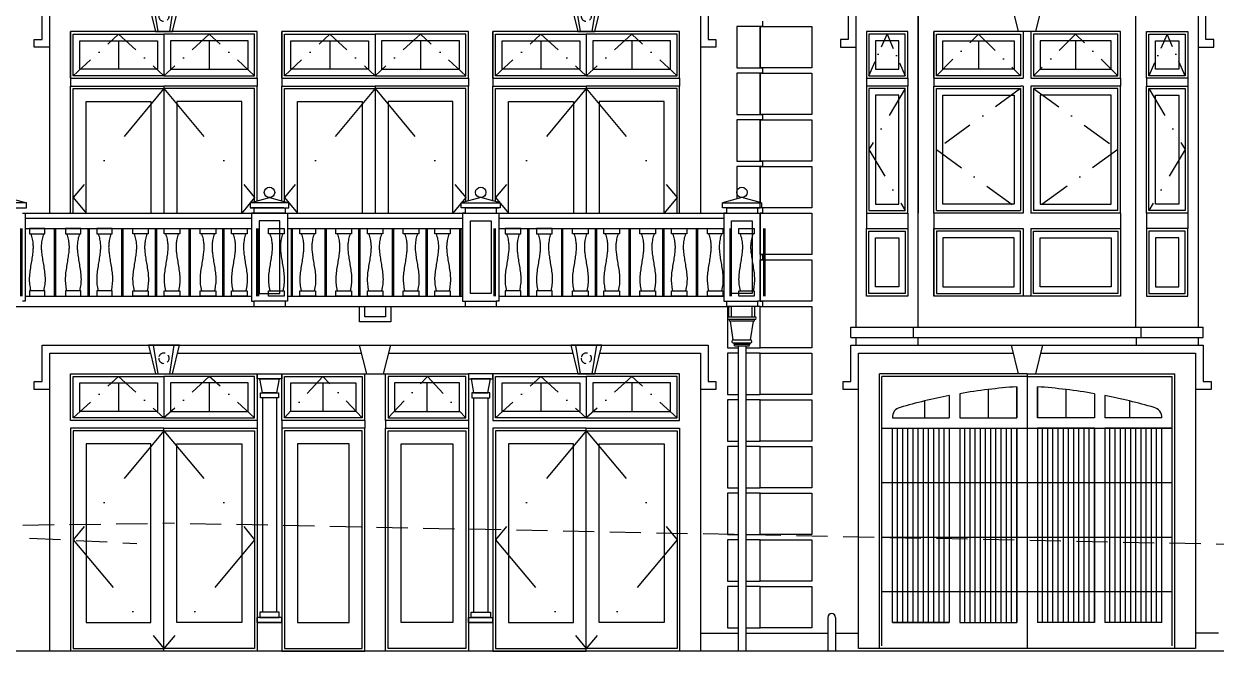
# Model space of a CAD drawing. Extents: x -1876 to 125, y 7132 to 7649.
# Drawn here: x -650.6 to -190.7, y 7131.9 to 7373.9 of the extents above; entities that cross this region are included whole.
import ezdxf

# ---------------------------------------------------------------- set-up
doc = ezdxf.new("R2010")
doc.units = 0
doc.header["$LTSCALE"] = 48
doc.header["$MEASUREMENT"] = 0
for name, pattern in [('DASHDOT', [1, 0.5, -0.25, 0, -0.25]), ('DASHDOT2', [0.5, 0.25, -0.125, 0, -0.125]), ('HIDDEN', [0.375, 0.25, -0.125]), ('HIDDEN2', [0.1875, 0.125, -0.0625])]:
    doc.linetypes.add(name, pattern=pattern)
doc.layers.get('0').update_dxf_attribs({"linetype": 'CONTINUOUS'})
for name, color, linetype in [('CO1', 1, 'CONTINUOUS'), ('CO2', 2, 'CONTINUOUS'), ('CO253', 253, 'CONTINUOUS'), ('CO3', 3, 'CONTINUOUS'), ('CO4', 4, 'CONTINUOUS')]:
    doc.layers.add(name, color=color, linetype=linetype)

# ---------------------------------------------------------------- blocks, each defined once
blk = doc.blocks.new('GRILLE')
at = {"layer": 'CO2'}
for p, q in [((-0.25, 0), (-0.25, 26)), ((0.25, 0), (0.25, 26)), ((12.75, 0), (12.75, 26)), ((13.25, 0), (13.25, 26)), ((25.75, 0), (25.75, 26)), ((26.25, 0), (26.25, 26))]:
    blk.add_line(p, q, dxfattribs=at)
for points in [[(4.4375, 24), (4.633257, 23.462583), (4.798397, 22.93654), (4.935707, 22.423042), (5.047974, 21.923258), (5.137988, 21.438358), (5.208535, 20.969512), (5.262403, 20.51789), (5.302381, 20.084661), (5.33079, 19.669676), (5.348094, 19.267505), (5.354288, 18.8714), (5.349369, 18.474612), (5.333335, 18.070391), (5.306182, 17.651989), (5.267906, 17.212657), (5.218506, 16.745646), (5.158183, 16.245995), (5.087962, 15.715892), (5.009075, 15.159316), (4.922752, 14.580244), (4.830224, 13.982651), (4.732723, 13.370516), (4.631479, 12.747816), (4.527723, 12.118527), (4.422978, 11.486058), (4.319928, 10.851538), (4.22155, 10.215527), (4.130822, 9.578587), (4.05072, 8.941277), (3.984221, 8.304159), (3.934301, 7.667792), (3.903937, 7.032737), (3.89555, 6.399425), (3.909336, 5.767763), (3.944934, 5.13753), (4.001984, 4.508502), (4.080126, 3.880457), (4.178999, 3.253173), (4.298244, 2.626428), (4.4375, 2)], [(4.4375, 24), (4.633257, 23.462583), (4.798397, 22.93654), (4.935707, 22.423042), (5.047974, 21.923258), (5.137988, 21.438358), (5.208535, 20.969512), (5.262403, 20.51789), (5.302381, 20.084661), (5.33079, 19.669676), (5.348094, 19.267505), (5.354288, 18.8714), (5.349369, 18.474612), (5.333335, 18.070391), (5.306182, 17.651989), (5.267906, 17.212657), (5.218506, 16.745646), (5.158183, 16.245995), (5.087962, 15.715892), (5.009075, 15.159316), (4.922752, 14.580244), (4.830224, 13.982651), (4.732723, 13.370516), (4.631479, 12.747816), (4.527723, 12.118527), (4.422978, 11.486058), (4.319928, 10.851538), (4.22155, 10.215527), (4.130822, 9.578587), (4.05072, 8.941277), (3.984221, 8.304159), (3.934301, 7.667792), (3.903937, 7.032737), (3.89555, 6.399425), (3.909336, 5.767763), (3.944934, 5.13753), (4.001984, 4.508502), (4.080126, 3.880457), (4.178999, 3.253173), (4.298244, 2.626428), (4.4375, 2)], [(9.4375, 24), (9.241743, 23.462583), (9.076603, 22.93654), (8.939293, 22.423042), (8.827026, 21.923258), (8.737012, 21.438358), (8.666465, 20.969512), (8.612597, 20.51789), (8.572619, 20.084661), (8.54421, 19.669676), (8.526906, 19.267505), (8.520712, 18.8714), (8.525631, 18.474612), (8.541665, 18.070391), (8.568818, 17.651989), (8.607094, 17.212657), (8.656494, 16.745646), (8.716817, 16.245995), (8.787038, 15.715892), (8.865925, 15.159316), (8.952248, 14.580244), (9.044776, 13.982651), (9.142277, 13.370516), (9.243521, 12.747816), (9.347277, 12.118527), (9.452022, 11.486058), (9.555072, 10.851538), (9.65345, 10.215527), (9.744178, 9.578587), (9.82428, 8.941277), (9.890779, 8.304159), (9.940699, 7.667792), (9.971063, 7.032737), (9.97945, 6.399425), (9.965664, 5.767763), (9.930066, 5.13753), (9.873016, 4.508502), (9.794874, 3.880457), (9.696001, 3.253173), (9.576756, 2.626428), (9.4375, 2)], [(16.5625, 24), (16.758257, 23.462583), (16.923397, 22.93654), (17.060707, 22.423042), (17.172974, 21.923258), (17.262988, 21.438358), (17.333535, 20.969512), (17.387403, 20.51789), (17.427381, 20.084661), (17.45579, 19.669676), (17.473094, 19.267505), (17.479288, 18.8714), (17.474369, 18.474612), (17.458335, 18.070391), (17.431182, 17.651989), (17.392906, 17.212657), (17.343506, 16.745646), (17.283183, 16.245995), (17.212962, 15.715892), (17.134075, 15.159316), (17.047752, 14.580244), (16.955224, 13.982651), (16.857723, 13.370516), (16.756479, 12.747816), (16.652723, 12.118527), (16.547978, 11.486058), (16.444928, 10.851538), (16.34655, 10.215527), (16.255822, 9.578587), (16.17572, 8.941277), (16.109221, 8.304159), (16.059301, 7.667792), (16.028937, 7.032737), (16.02055, 6.399425), (16.034336, 5.767763), (16.069934, 5.13753), (16.126984, 4.508502), (16.205126, 3.880457), (16.303999, 3.253173), (16.423244, 2.626428), (16.5625, 2)], [(21.5625, 24), (21.366743, 23.462583), (21.201603, 22.93654), (21.064293, 22.423042), (20.952026, 21.923258), (20.862012, 21.438358), (20.791465, 20.969512), (20.737597, 20.51789), (20.697619, 20.084661), (20.66921, 19.669676), (20.651906, 19.267505), (20.645712, 18.8714), (20.650631, 18.474612), (20.666665, 18.070391), (20.693818, 17.651989), (20.732094, 17.212657), (20.781494, 16.745646), (20.841817, 16.245995), (20.912038, 15.715892), (20.990925, 15.159316), (21.077248, 14.580244), (21.169776, 13.982651), (21.267277, 13.370516), (21.368521, 12.747816), (21.472277, 12.118527), (21.577022, 11.486058), (21.680072, 10.851538), (21.77845, 10.215527), (21.869178, 9.578587), (21.94928, 8.941277), (22.015779, 8.304159), (22.065699, 7.667792), (22.096063, 7.032737), (22.10445, 6.399425), (22.090664, 5.767763), (22.055066, 5.13753), (21.998016, 4.508502), (21.919874, 3.880457), (21.821001, 3.253173), (21.701756, 2.626428), (21.5625, 2)]]:
    blk.add_lwpolyline(points, dxfattribs=at)
for points in [[(3.9375, 26), (9.9375, 26), (9.9375, 24), (3.9375, 24)], [(16.0625, 26), (22.0625, 26), (22.0625, 24), (16.0625, 24)], [(3.9375, 2), (9.9375, 2), (9.9375, 0), (3.9375, 0)], [(16.0625, 2), (22.0625, 2), (22.0625, 0), (16.0625, 0)]]:
    blk.add_lwpolyline(points, close=True, dxfattribs=at)
blk = doc.blocks.new('SCONCE')
at = {"color": 1}
for p, q in [((-2.25, 0), (-4, 11)), ((2.25, 0), (4, 11))]:
    blk.add_line(p, q, dxfattribs=at)
blk.add_lwpolyline([(-6, 11), (6, 11), (3.25, 0), (-3.25, 0)], close=True)
at = {"color": 1, "linetype": 'HIDDEN2', "ltscale": 0.5}
blk.add_circle((0, 6), 2, dxfattribs=at)
blk = doc.blocks.new('LEADER')
at = {"color": 1}
for p, q in [((-5, -4), (-5, 0)), ((5, -4), (5, 0)), ((4.987744, -5.115332), (-4.987744, -5.115332)), ((4.430078, -5.672998), (-4.430078, -5.672998)), ((-3.314746, -12.922656), (3.314746, -12.922656)), ((-3.314746, -14.037988), (3.314746, -14.037988)), ((-3.035913, -14.595654), (3.035913, -14.595654))]:
    blk.add_line(p, q, dxfattribs=at)
for p, q in [((-4, -4), (-4, 0)), ((4, -4), (4, 0)), ((-4.987744, -4), (4.987744, -4)), ((-3.314746, -12.922656), (-4.430078, -5.672998)), ((3.314746, -12.922656), (4.430078, -5.672998)), ((-2.75708, -15.15332), (2.75708, -15.15332)), ((-1.5, -15.15332), (-1.5, -17.15332)), ((1.5, -15.15332), (1.5, -17.15332))]:
    blk.add_line(p, q)
for centre, radius, start, end in [((-4.987744, -4.557666), 0.557666, 90, 270), ((4.987744, -4.557666), 0.557666, 270, 90), ((-4.430078, -5.115332), 0.557666, 180, 270), ((4.430078, -5.115332), 0.557666, 270, 0), ((-3.314746, -13.480322), 0.557666, 90, 270), ((3.314746, -13.480322), 0.557666, 270, 90), ((-3.931071, -14.694692), 0.90062, 6.313364, 46.816739), ((-2.140755, -14.496617), 0.90062, 186.313364, 226.816739), ((2.140755, -14.496617), 0.90062, 313.183261, 353.686636), ((3.931071, -14.694692), 0.90062, 133.183261, 173.686636)]:
    blk.add_arc(centre, radius, start, end)

msp = doc.modelspace()

# ---------------------------------------------------------------- hatches: boundary and pattern name
at = {"layer": 'CO1'}
h = msp.add_hatch(dxfattribs=at)
h.set_pattern_fill('ANSI31', color=256, scale=16, angle=45, style=0)
h.set_pattern_definition([(90, (-5555.572, 6642.1876), (-2, 4e-16), [])])
h.paths.add_polyline_path([(-292.8, 7217.87), (-314.78, 7217.87), (-314.78, 7142.87), (-292.8, 7142.87)])
h = msp.add_hatch(dxfattribs=at)
h.set_pattern_fill('ANSI31', color=256, scale=16, angle=45, style=0)
h.set_pattern_definition([(90, (-5529.587, 6642.1876), (-2, 4e-16), [])])
h.paths.add_polyline_path([(-266.81, 7217.87), (-288.8, 7217.87), (-288.8, 7142.87), (-266.81, 7142.87)])
h = msp.add_hatch(dxfattribs=at)
h.set_pattern_fill('ANSI31', color=256, scale=16, angle=45, style=0)
h.set_pattern_definition([(90, (-5499.6022, 6642.1876), (-2, 4e-16), [])])
h.paths.add_polyline_path([(-236.83, 7217.87), (-258.81, 7217.87), (-258.81, 7142.87), (-236.83, 7142.87)])
h = msp.add_hatch(dxfattribs=at)
h.set_pattern_fill('ANSI31', color=256, scale=16, angle=45, style=0)
h.set_pattern_definition([(90, (-5473.6173, 6642.1876), (-2, 4e-16), [])])
h.paths.add_polyline_path([(-210.84, 7217.87), (-232.83, 7217.87), (-232.83, 7142.87), (-210.84, 7142.87)])

# ---------------------------------------------------------------- linework, layer by layer
for p, q in [((-298.6, 7301.87), (-266.1, 7301.87)), ((-228.6, 7301.87), (-261.1, 7301.87)), ((-319.57, 7133.87), (-319.57, 7237.87)), ((-319.57, 7133.87), (-319.57, 7237.87)), ((-319.57, 7237.87), (-319.57, 7237.87)), ((-263.6, 7237.87), (-319.57, 7237.87)), ((-263.6, 7237.87), (-207.63, 7237.87)), ((-207.63, 7133.87), (-207.63, 7237.87)), ((-207.63, 7133.87), (-207.63, 7237.87)), ((-207.63, 7237.87), (-207.63, 7237.87)), ((-278.63, 7232.8), (-278.59, 7221.87)), ((-248.58, 7232.8), (-248.58, 7221.87)), ((-303.15, 7228.38), (-303.15, 7221.87)), ((-224.06, 7228.38), (-224.06, 7221.87)), ((-319.57, 7217.87), (-293.59, 7217.87)), ((-293.59, 7217.87), (-207.63, 7217.87)), ((-207.63, 7217.87), (-233.62, 7217.87)), ((-319.57, 7196.87), (-207.63, 7196.87)), ((-319.57, 7175.87), (-207.63, 7175.87)), ((-319.57, 7154.87), (-207.63, 7154.87))]:
    msp.add_line(p, q, dxfattribs=at)
at = {"layer": 'CO1', "linetype": 'HIDDEN'}
for p, q in [((-776.93, 7178.87), (-596.57, 7181.23)), ((-756.3, 7180.87), (-607.02, 7173.42)), ((-160.6, 7172.51), (-596.57, 7181.23))]:
    msp.add_line(p, q, dxfattribs=at)
at = {"layer": 'CO1'}
for points in [[(-631.57, 7369.87), (-596.57, 7369.87), (-596.57, 7353.87), (-631.57, 7353.87)], [(-561.57, 7369.87), (-596.57, 7369.87), (-596.57, 7353.87), (-561.57, 7353.87)], [(-550.1, 7369.87), (-515.1, 7369.87), (-515.1, 7353.87), (-550.1, 7353.87)], [(-480.1, 7369.87), (-515.1, 7369.87), (-515.1, 7353.87), (-480.1, 7353.87)], [(-468.63, 7369.87), (-433.63, 7369.87), (-433.63, 7353.87), (-468.63, 7353.87)], [(-398.63, 7369.87), (-433.63, 7369.87), (-433.63, 7353.87), (-398.63, 7353.87)], [(-310.63, 7369.87), (-324.6, 7369.87), (-324.6, 7353.87), (-310.63, 7353.87)], [(-298.6, 7369.87), (-266.1, 7369.87), (-266.1, 7353.87), (-298.6, 7353.87)], [(-228.6, 7369.87), (-261.1, 7369.87), (-261.1, 7353.87), (-228.6, 7353.87)], [(-216.58, 7369.87), (-202.6, 7369.87), (-202.6, 7353.87), (-216.58, 7353.87)], [(-551.84, 7297.87), (-559.83, 7297.87), (-559.83, 7269.87), (-551.84, 7269.87)], [(-478.37, 7297.87), (-470.38, 7297.87), (-470.38, 7269.87), (-478.37, 7269.87)], [(-377.59, 7297.87), (-369.6, 7297.87), (-369.6, 7269.87), (-377.59, 7269.87)], [(-310.63, 7269.87), (-324.6, 7269.87), (-324.6, 7293.87), (-310.63, 7293.87)], [(-298.6, 7269.87), (-266.1, 7269.87), (-266.1, 7293.87), (-298.6, 7293.87)], [(-228.6, 7269.87), (-261.1, 7269.87), (-261.1, 7293.87), (-228.6, 7293.87)], [(-216.58, 7269.87), (-202.6, 7269.87), (-202.6, 7293.87), (-216.58, 7293.87)], [(-631.57, 7237.87), (-596.57, 7237.87), (-596.57, 7221.87), (-631.57, 7221.87)], [(-561.57, 7237.87), (-596.57, 7237.87), (-596.57, 7221.87), (-561.57, 7221.87)], [(-550.1, 7237.87), (-520.1, 7237.87), (-520.1, 7221.87), (-550.1, 7221.87)], [(-480.1, 7237.87), (-510.1, 7237.87), (-510.1, 7221.87), (-480.1, 7221.87)], [(-468.63, 7237.87), (-433.63, 7237.87), (-433.63, 7221.87), (-468.63, 7221.87)], [(-398.63, 7237.87), (-433.63, 7237.87), (-433.63, 7221.87), (-398.63, 7221.87)], [(-596.57, 7216.87), (-631.57, 7216.87), (-631.57, 7132.87), (-596.57, 7132.87)], [(-596.57, 7216.87), (-561.57, 7216.87), (-561.57, 7132.87), (-596.57, 7132.87)], [(-520.1, 7216.87), (-550.1, 7216.87), (-550.1, 7132.87), (-520.1, 7132.87)], [(-510.1, 7216.87), (-480.1, 7216.87), (-480.1, 7132.87), (-510.1, 7132.87)], [(-433.63, 7216.87), (-468.63, 7216.87), (-468.63, 7132.87), (-433.63, 7132.87)], [(-433.63, 7216.87), (-398.63, 7216.87), (-398.63, 7132.87), (-433.63, 7132.87)]]:
    msp.add_lwpolyline(points, close=True, dxfattribs=at)
for points in [[(-631.57, 7300.87), (-631.57, 7348.87), (-596.57, 7348.87), (-596.57, 7300.87)], [(-561.57, 7305.34), (-561.57, 7348.87), (-596.57, 7348.87), (-596.57, 7300.87)], [(-550.1, 7305.34), (-550.1, 7348.87), (-515.1, 7348.87), (-515.1, 7300.87)], [(-480.1, 7305.34), (-480.1, 7348.87), (-515.1, 7348.87), (-515.1, 7300.87)], [(-468.63, 7305.34), (-468.63, 7348.87), (-433.63, 7348.87), (-433.63, 7300.87)], [(-398.63, 7300.87), (-398.63, 7348.87), (-433.63, 7348.87), (-433.63, 7300.87)], [(-310.63, 7301.87), (-310.63, 7348.87), (-324.6, 7348.87), (-324.6, 7301.87)], [(-298.6, 7301.87), (-298.6, 7348.87), (-266.1, 7348.87), (-266.1, 7301.87)], [(-228.6, 7301.87), (-228.6, 7348.87), (-261.1, 7348.87), (-261.1, 7301.87)], [(-216.58, 7301.87), (-216.58, 7348.87), (-202.6, 7348.87), (-202.6, 7301.87)], [(-324.6, 7301.87), (-324.6, 7301.87), (-310.63, 7301.87)], [(-202.6, 7301.87), (-202.6, 7301.87), (-216.58, 7301.87)]]:
    msp.add_lwpolyline(points, dxfattribs=at)
at = {"layer": 'CO2'}
for p, q in [((-594.07, 7370.87), (-598.07, 7370.87)), ((-431.13, 7370.87), (-435.13, 7370.87)), ((-261.1, 7370.87), (-265.1, 7370.87)), ((-265.1, 7370.87), (-265.1, 7352.87)), ((-262.1, 7370.87), (-262.1, 7352.87)), ((-614.07, 7367.37), (-614.07, 7356.37)), ((-579.07, 7367.37), (-579.07, 7356.37)), ((-532.6, 7367.37), (-532.6, 7356.37)), ((-497.6, 7367.37), (-497.6, 7356.37)), ((-451.13, 7367.37), (-451.13, 7356.37)), ((-416.13, 7367.37), (-416.13, 7356.37)), ((-282.35, 7367.37), (-282.35, 7356.37)), ((-244.85, 7367.37), (-244.85, 7356.37)), ((-632.57, 7352.87), (-632.57, 7349.87)), ((-560.57, 7352.87), (-560.57, 7349.87)), ((-551.1, 7352.87), (-551.1, 7349.87)), ((-479.1, 7352.87), (-479.1, 7349.87)), ((-469.63, 7352.87), (-469.63, 7349.87)), ((-397.63, 7352.87), (-397.63, 7349.87)), ((-325.6, 7352.87), (-325.6, 7349.87)), ((-309.63, 7352.87), (-309.63, 7349.87)), ((-299.6, 7352.87), (-299.6, 7349.87)), ((-227.6, 7352.87), (-227.6, 7349.87)), ((-217.58, 7352.87), (-217.58, 7349.87)), ((-201.6, 7352.87), (-201.6, 7349.87)), ((-265.1, 7349.87), (-265.1, 7300.87)), ((-262.1, 7349.87), (-262.1, 7300.87)), ((-549.85, 7300.87), (-561.84, 7300.87)), ((-480.36, 7300.87), (-468.37, 7300.87)), ((-379.58, 7300.87), (-367.59, 7300.87)), ((-325.6, 7300.87), (-325.6, 7294.87)), ((-325.6, 7300.87), (-309.63, 7300.87)), ((-309.63, 7300.87), (-309.63, 7294.87)), ((-265.1, 7300.87), (-299.6, 7300.87)), ((-299.6, 7300.87), (-299.6, 7294.87)), ((-227.6, 7300.87), (-262.1, 7300.87)), ((-227.6, 7300.87), (-227.6, 7294.87)), ((-217.58, 7300.87), (-217.58, 7294.87)), ((-201.6, 7300.87), (-217.58, 7300.87)), ((-201.6, 7300.87), (-201.6, 7294.87)), ((-650.12, 7298.87), (-562.83, 7298.87)), ((-548.85, 7298.87), (-481.36, 7298.87)), ((-467.38, 7298.87), (-380.58, 7298.87)), ((-265.1, 7294.87), (-265.1, 7268.87)), ((-262.1, 7294.87), (-262.1, 7268.87)), ((-549.84, 7266.87), (-561.84, 7266.87)), ((-480.37, 7266.87), (-468.37, 7266.87)), ((-379.59, 7266.87), (-367.59, 7266.87)), ((-331.55, 7252.87), (-331.55, 7256.87)), ((-307.55, 7256.87), (-307.55, 7252.87)), ((-219.65, 7256.87), (-219.65, 7252.87)), ((-195.6, 7252.87), (-195.6, 7256.87)), ((-329.6, 7252.87), (-329.6, 7249.87)), ((-305.71, 7252.87), (-305.71, 7249.87)), ((-221.5, 7252.87), (-221.5, 7249.87)), ((-197.6, 7252.87), (-197.6, 7249.87)), ((-614.07, 7235.37), (-614.07, 7224.37)), ((-579.07, 7235.37), (-579.07, 7224.37)), ((-559.57, 7238.87), (-552.1, 7238.87)), ((-535.25, 7235.37), (-535.25, 7224.37)), ((-519.1, 7238.87), (-510.1, 7238.87)), ((-519.1, 7220.87), (-519.1, 7238.87)), ((-511.1, 7220.87), (-511.1, 7238.87)), ((-495.1, 7235.37), (-495.1, 7224.37)), ((-470.63, 7238.87), (-478.1, 7238.87)), ((-451.13, 7235.37), (-451.13, 7224.37)), ((-416.13, 7235.37), (-416.13, 7224.37)), ((-320.57, 7132.87), (-320.57, 7238.87)), ((-263.6, 7238.87), (-320.57, 7238.87)), ((-263.6, 7238.87), (-206.63, 7238.87)), ((-263.6, 7238.87), (-263.6, 7132.87)), ((-206.63, 7132.87), (-206.63, 7238.87)), ((-289.59, 7231.18), (-289.59, 7221.87)), ((-267.6, 7233.87), (-267.6, 7221.87)), ((-267.6, 7221.87), (-267.6, 7233.87)), ((-259.6, 7233.87), (-259.6, 7221.87)), ((-259.6, 7221.87), (-259.6, 7233.87)), ((-237.62, 7231.18), (-237.62, 7221.87)), ((-558.57, 7229.54), (-558.57, 7146.87)), ((-553.1, 7229.54), (-553.1, 7146.87)), ((-477.1, 7229.54), (-477.1, 7146.87)), ((-471.63, 7229.54), (-471.63, 7146.87)), ((-293.59, 7230.44), (-293.59, 7221.87)), ((-233.62, 7230.44), (-233.62, 7221.87)), ((-315.57, 7221.87), (-293.59, 7221.87)), ((-289.59, 7221.87), (-267.6, 7221.87)), ((-237.62, 7221.87), (-259.6, 7221.87)), ((-211.63, 7221.87), (-233.62, 7221.87)), ((-560.57, 7220.87), (-560.57, 7217.87)), ((-551.1, 7220.87), (-551.1, 7217.87)), ((-519.1, 7220.87), (-519.1, 7217.87)), ((-511.1, 7220.87), (-511.1, 7217.87)), ((-479.1, 7220.87), (-479.1, 7217.87)), ((-315.57, 7142.87), (-315.57, 7217.87)), ((-315.57, 7217.87), (-293.59, 7217.87)), ((-293.59, 7217.87), (-293.59, 7142.87)), ((-289.59, 7217.87), (-289.59, 7142.87)), ((-289.59, 7217.87), (-267.6, 7217.87)), ((-267.6, 7217.87), (-267.6, 7142.87)), ((-237.62, 7217.87), (-259.6, 7217.87)), ((-259.6, 7217.87), (-259.6, 7142.87)), ((-237.62, 7217.87), (-237.62, 7142.87)), ((-211.63, 7217.87), (-233.62, 7217.87)), ((-233.62, 7217.87), (-233.62, 7142.87)), ((-211.63, 7142.87), (-211.63, 7217.87)), ((-560.57, 7142.87), (-553.1, 7142.87)), ((-560.57, 7142.87), (-553.1, 7142.87)), ((-560.57, 7142.87), (-553.1, 7142.87)), ((-560.57, 7142.87), (-551.1, 7142.87)), ((-560.57, 7142.87), (-551.1, 7142.87)), ((-560.57, 7142.87), (-551.1, 7142.87)), ((-558.57, 7142.87), (-551.1, 7142.87)), ((-551.1, 7142.87), (-551.1, 7131.87)), ((-471.63, 7142.87), (-479.1, 7142.87)), ((-469.63, 7142.87), (-479.1, 7142.87)), ((-479.1, 7142.87), (-479.1, 7131.87)), ((-469.63, 7142.87), (-477.1, 7142.87)), ((-469.63, 7142.87), (-477.1, 7142.87)), ((-469.63, 7142.87), (-477.1, 7142.87)), ((-469.63, 7142.87), (-469.63, 7131.87)), ((-389.63, 7138.87), (-375.1, 7138.87)), ((-372.1, 7138.87), (-340.5, 7138.87)), ((-337.5, 7138.87), (-328.57, 7138.87)), ((-315.57, 7142.87), (-293.59, 7142.87)), ((-289.59, 7142.87), (-267.6, 7142.87)), ((-237.62, 7142.87), (-259.6, 7142.87)), ((-211.63, 7142.87), (-233.62, 7142.87)), ((-189.71, 7138.87), (-198.63, 7138.87))]:
    msp.add_line(p, q, dxfattribs=at)
at = {"layer": 'CO2', "color": 2}
for p, q in [((-518.35, 7238.87), (-521.1, 7249.87)), ((-511.85, 7238.87), (-509.1, 7249.87))]:
    msp.add_line(p, q, dxfattribs=at)
at = {"layer": 'CO2'}
for points in [[(-640.57, 7364.87), (-646.57, 7364.87), (-646.57, 7367.87), (-643.57, 7367.87), (-643.57, 7381.87), (-614.57, 7381.87)], [(-640.57, 7300.87), (-640.57, 7378.87), (-613.33, 7378.87)], [(-416.88, 7378.87), (-389.63, 7378.87), (-389.63, 7300.87)], [(-415.63, 7381.87), (-386.63, 7381.87), (-386.63, 7367.87), (-383.63, 7367.87), (-383.63, 7364.87), (-389.63, 7364.87)], [(-197.6, 7364.87), (-191.6, 7364.87), (-191.6, 7367.87), (-194.6, 7367.87), (-194.6, 7381.87), (-332.6, 7381.87), (-332.6, 7367.87), (-335.6, 7367.87), (-335.6, 7364.87), (-329.6, 7364.87)], [(-305.6, 7256.87), (-305.6, 7378.87), (-329.6, 7378.87), (-329.6, 7256.87)], [(-268.85, 7378.87), (-305.6, 7378.87), (-305.6, 7300.87)], [(-266.85, 7370.87), (-269.6, 7381.87)], [(-257.6, 7381.87), (-260.35, 7370.87)], [(-221.6, 7300.87), (-221.6, 7378.87), (-258.35, 7378.87)], [(-221.6, 7256.87), (-221.6, 7378.87), (-197.6, 7378.87), (-197.6, 7256.87)], [(-366.6, 7372.87), (-375.6, 7372.87), (-375.6, 7356.87), (-366.6, 7356.87)], [(-265.1, 7370.87), (-299.6, 7370.87), (-299.6, 7352.87), (-265.1, 7352.87)], [(-262.1, 7352.87), (-227.6, 7352.87), (-227.6, 7370.87), (-262.1, 7370.87)], [(-366.6, 7354.87), (-375.6, 7354.87), (-375.6, 7338.87), (-366.6, 7338.87)], [(-632.57, 7300.87), (-632.57, 7349.87), (-596.57, 7349.87), (-596.57, 7300.87)], [(-560.57, 7305.61), (-560.57, 7349.87), (-596.57, 7349.87), (-596.57, 7300.87)], [(-551.1, 7305.61), (-551.1, 7349.87), (-515.1, 7349.87), (-515.1, 7300.87)], [(-479.1, 7305.61), (-479.1, 7349.87), (-515.1, 7349.87), (-515.1, 7300.87)], [(-469.63, 7305.61), (-469.63, 7349.87), (-433.63, 7349.87), (-433.63, 7300.87)], [(-397.63, 7300.87), (-397.63, 7349.87), (-433.63, 7349.87), (-433.63, 7300.87)], [(-309.63, 7300.87), (-309.63, 7349.87), (-325.6, 7349.87), (-325.6, 7300.87)], [(-313.13, 7304.37), (-313.13, 7346.37), (-322.1, 7346.37), (-322.1, 7304.37)], [(-299.6, 7300.87), (-299.6, 7349.87), (-266.1, 7349.87)], [(-265.1, 7349.87), (-266.1, 7349.87)], [(-227.6, 7300.87), (-227.6, 7349.87), (-262.1, 7349.87)], [(-217.58, 7300.87), (-217.58, 7349.87), (-201.6, 7349.87), (-201.6, 7300.87)], [(-214.08, 7304.37), (-214.08, 7346.37), (-205.1, 7346.37), (-205.1, 7304.37)], [(-626.57, 7300.87), (-626.57, 7343.87), (-601.57, 7343.87), (-601.57, 7300.87)], [(-566.57, 7300.87), (-566.57, 7343.87), (-591.57, 7343.87), (-591.57, 7300.87)], [(-545.1, 7300.87), (-545.1, 7343.87), (-520.1, 7343.87), (-520.1, 7300.87)], [(-485.1, 7300.87), (-485.1, 7343.87), (-510.1, 7343.87), (-510.1, 7300.87)], [(-463.63, 7300.87), (-463.63, 7343.87), (-438.63, 7343.87), (-438.63, 7300.87)], [(-403.63, 7300.87), (-403.63, 7343.87), (-428.63, 7343.87), (-428.63, 7300.87)], [(-366.6, 7336.87), (-375.6, 7336.87), (-375.6, 7320.87), (-366.6, 7320.87)], [(-366.6, 7318.87), (-375.6, 7318.87), (-375.6, 7306.34)], [(-322.1, 7304.37), (-322.1, 7304.37), (-313.13, 7304.37)], [(-319.6, 7304.37), (-319.6, 7304.37), (-313.13, 7304.37)], [(-205.1, 7304.37), (-205.1, 7304.37), (-214.08, 7304.37)], [(-207.6, 7304.37), (-207.6, 7304.37), (-214.08, 7304.37)], [(-550.33, 7302.87), (-550.33, 7302.87), (-562.83, 7302.87)], [(-479.88, 7302.87), (-479.88, 7302.87), (-467.38, 7302.87)], [(-379.1, 7302.87), (-379.1, 7302.87), (-366.6, 7302.87)], [(-262.1, 7294.87), (-227.6, 7294.87), (-227.6, 7268.87), (-299.6, 7268.87), (-299.6, 7294.87), (-265.1, 7294.87)], [(-509.1, 7264.87), (-509.1, 7258.87), (-521.1, 7258.87), (-521.1, 7264.87)], [(-366.6, 7264.87), (-379.1, 7264.87), (-379.1, 7248.87), (-375.1, 7248.87)], [(-331.55, 7256.87), (-331.55, 7256.87), (-195.65, 7256.87), (-195.6, 7256.87)], [(-640.57, 7232.87), (-646.57, 7232.87), (-646.57, 7235.87), (-643.57, 7235.87), (-643.57, 7249.87), (-386.63, 7249.87), (-386.63, 7235.87), (-383.63, 7235.87), (-383.63, 7232.87), (-389.63, 7232.87)], [(-328.6, 7232.87), (-334.6, 7232.87), (-334.6, 7235.87), (-331.6, 7235.87), (-331.6, 7249.87), (-195.6, 7249.87), (-195.6, 7235.87), (-192.6, 7235.87), (-192.6, 7232.87), (-198.6, 7232.87)], [(-331.55, 7252.87), (-331.55, 7252.87), (-195.65, 7252.87), (-195.6, 7252.87)], [(-266.85, 7238.87), (-269.6, 7249.87)], [(-257.6, 7249.87), (-260.35, 7238.87)], [(-640.57, 7131.87), (-640.57, 7246.87), (-601.82, 7246.87)], [(-591.32, 7246.87), (-520.35, 7246.87)], [(-509.85, 7246.87), (-438.88, 7246.87)], [(-428.38, 7246.87), (-389.63, 7246.87), (-389.63, 7131.87)], [(-375.1, 7246.87), (-379.1, 7246.87), (-379.1, 7230.87), (-375.1, 7230.87)], [(-372.1, 7248.87), (-366.6, 7248.87)], [(-366.6, 7246.87), (-372.1, 7246.87)], [(-258.35, 7246.87), (-198.63, 7246.87), (-198.63, 7132.87), (-328.57, 7132.87), (-328.57, 7246.87), (-268.85, 7246.87)], [(-519.1, 7220.87), (-551.1, 7220.87), (-551.1, 7238.87), (-479.1, 7238.87), (-479.1, 7220.87), (-511.1, 7220.87)], [(-372.1, 7230.87), (-366.6, 7230.87)], [(-375.1, 7228.87), (-379.1, 7228.87), (-379.1, 7212.87), (-375.1, 7212.87)], [(-366.6, 7228.87), (-372.1, 7228.87)], [(-596.57, 7131.87), (-596.57, 7217.87), (-632.57, 7217.87), (-632.57, 7131.87)], [(-596.57, 7131.87), (-596.57, 7217.87), (-632.57, 7217.87)], [(-596.57, 7131.87), (-596.57, 7217.87), (-560.57, 7217.87)], [(-596.57, 7131.87), (-596.57, 7217.87), (-560.57, 7217.87)], [(-519.1, 7131.87), (-519.1, 7217.87), (-551.1, 7217.87)], [(-519.1, 7131.87), (-519.1, 7217.87), (-551.1, 7217.87)], [(-433.63, 7131.87), (-433.63, 7217.87), (-469.63, 7217.87)], [(-433.63, 7131.87), (-433.63, 7217.87), (-469.63, 7217.87)], [(-433.63, 7131.87), (-433.63, 7217.87), (-397.63, 7217.87), (-397.63, 7131.87)], [(-433.63, 7131.87), (-433.63, 7217.87), (-397.63, 7217.87)], [(-372.1, 7212.87), (-366.6, 7212.87)], [(-375.1, 7210.87), (-379.1, 7210.87), (-379.1, 7194.87), (-375.1, 7194.87)], [(-366.6, 7210.87), (-372.1, 7210.87)], [(-372.1, 7194.87), (-366.6, 7194.87)], [(-375.1, 7192.87), (-379.1, 7192.87), (-379.1, 7176.87), (-375.1, 7176.87)], [(-366.6, 7192.87), (-372.1, 7192.87)], [(-372.1, 7176.87), (-366.6, 7176.87)], [(-375.1, 7174.87), (-379.1, 7174.87), (-379.1, 7158.87), (-375.1, 7158.87)], [(-366.6, 7174.87), (-372.1, 7174.87)], [(-372.1, 7158.87), (-366.6, 7158.87)], [(-375.1, 7156.87), (-379.1, 7156.87), (-379.1, 7140.87), (-375.1, 7140.87)], [(-366.6, 7156.87), (-372.1, 7156.87)], [(-551.1, 7142.87), (-560.57, 7142.87), (-560.57, 7144.87)], [(-479.1, 7142.87), (-469.63, 7142.87), (-469.63, 7144.87)], [(-551.1, 7142.87), (-560.57, 7142.87), (-560.57, 7135.13), (-560.57, 7135.13)], [(-372.1, 7140.87), (-366.6, 7140.87)]]:
    msp.add_lwpolyline(points, dxfattribs=at)
for points in [[(-632.57, 7370.87), (-632.57, 7370.87), (-632.57, 7352.87), (-632.57, 7352.87)], [(-560.57, 7370.87), (-632.57, 7370.87), (-632.57, 7352.87), (-560.57, 7352.87)], [(-479.1, 7370.87), (-551.1, 7370.87), (-551.1, 7352.87), (-479.1, 7352.87)], [(-551.1, 7370.87), (-551.1, 7370.87), (-551.1, 7352.87), (-551.1, 7352.87)], [(-469.63, 7370.87), (-469.63, 7370.87), (-469.63, 7352.87), (-469.63, 7352.87)], [(-397.63, 7370.87), (-469.63, 7370.87), (-469.63, 7352.87), (-397.63, 7352.87)], [(-366.6, 7372.87), (-346.6, 7372.87), (-346.6, 7356.87), (-366.6, 7356.87)], [(-309.63, 7370.87), (-325.6, 7370.87), (-325.6, 7352.87), (-309.63, 7352.87)], [(-299.6, 7370.87), (-299.6, 7370.87), (-299.6, 7352.87), (-299.6, 7352.87)], [(-217.58, 7370.87), (-201.6, 7370.87), (-201.6, 7352.87), (-217.58, 7352.87)], [(-629.07, 7367.37), (-599.07, 7367.37), (-599.07, 7356.37), (-629.07, 7356.37)], [(-564.07, 7367.37), (-594.07, 7367.37), (-594.07, 7356.37), (-564.07, 7356.37)], [(-547.6, 7367.37), (-517.6, 7367.37), (-517.6, 7356.37), (-547.6, 7356.37)], [(-482.6, 7367.37), (-512.6, 7367.37), (-512.6, 7356.37), (-482.6, 7356.37)], [(-466.13, 7367.37), (-436.13, 7367.37), (-436.13, 7356.37), (-466.13, 7356.37)], [(-401.13, 7367.37), (-431.13, 7367.37), (-431.13, 7356.37), (-401.13, 7356.37)], [(-313.13, 7367.37), (-322.1, 7367.37), (-322.1, 7356.37), (-313.13, 7356.37)], [(-296.1, 7367.37), (-268.6, 7367.37), (-268.6, 7356.37), (-296.1, 7356.37)], [(-231.1, 7367.37), (-258.6, 7367.37), (-258.6, 7356.37), (-231.1, 7356.37)], [(-214.08, 7367.37), (-205.1, 7367.37), (-205.1, 7356.37), (-214.08, 7356.37)], [(-366.6, 7354.87), (-346.6, 7354.87), (-346.6, 7338.87), (-366.6, 7338.87)], [(-268.6, 7304.37), (-296.1, 7304.37), (-296.1, 7346.37), (-268.6, 7346.37)], [(-258.6, 7304.37), (-231.1, 7304.37), (-231.1, 7346.37), (-258.6, 7346.37)], [(-366.6, 7336.87), (-346.6, 7336.87), (-346.6, 7320.87), (-366.6, 7320.87)], [(-366.6, 7318.87), (-346.6, 7318.87), (-346.6, 7302.87), (-366.6, 7302.87)], [(-366.6, 7300.87), (-346.6, 7300.87), (-346.6, 7284.87), (-366.6, 7284.87)], [(-309.63, 7268.87), (-325.6, 7268.87), (-325.6, 7294.87), (-309.63, 7294.87)], [(-313.13, 7272.37), (-322.1, 7272.37), (-322.1, 7291.37), (-313.13, 7291.37)], [(-299.6, 7268.87), (-299.6, 7268.87), (-299.6, 7294.87), (-299.6, 7294.87)], [(-296.1, 7272.37), (-268.6, 7272.37), (-268.6, 7291.37), (-296.1, 7291.37)], [(-231.1, 7272.37), (-258.6, 7272.37), (-258.6, 7291.37), (-231.1, 7291.37)], [(-217.58, 7268.87), (-201.6, 7268.87), (-201.6, 7294.87), (-217.58, 7294.87)], [(-214.08, 7272.37), (-205.1, 7272.37), (-205.1, 7291.37), (-214.08, 7291.37)], [(-366.6, 7282.87), (-346.6, 7282.87), (-346.6, 7266.87), (-366.6, 7266.87)], [(-519.1, 7264.87), (-511.1, 7264.87), (-511.1, 7260.87), (-519.1, 7260.87)], [(-366.6, 7264.87), (-346.6, 7264.87), (-346.6, 7248.87), (-366.6, 7248.87)], [(-366.6, 7246.87), (-346.6, 7246.87), (-346.6, 7230.87), (-366.6, 7230.87)], [(-632.57, 7238.87), (-560.57, 7238.87), (-560.57, 7220.87), (-632.57, 7220.87)], [(-629.07, 7235.37), (-599.07, 7235.37), (-599.07, 7224.37), (-629.07, 7224.37)], [(-564.07, 7235.37), (-594.07, 7235.37), (-594.07, 7224.37), (-564.07, 7224.37)], [(-560.57, 7238.87), (-551.1, 7238.87), (-551.1, 7236.87), (-560.57, 7236.87)], [(-559.57, 7236.87), (-552.1, 7236.87), (-553.1, 7231.54), (-558.57, 7231.54)], [(-547.6, 7235.37), (-522.6, 7235.37), (-522.6, 7224.37), (-547.6, 7224.37)], [(-482.6, 7235.37), (-507.6, 7235.37), (-507.6, 7224.37), (-482.6, 7224.37)], [(-469.63, 7238.87), (-479.1, 7238.87), (-479.1, 7236.87), (-469.63, 7236.87)], [(-470.63, 7236.87), (-478.1, 7236.87), (-477.1, 7231.54), (-471.63, 7231.54)], [(-397.63, 7238.87), (-469.63, 7238.87), (-469.63, 7220.87), (-397.63, 7220.87)], [(-466.13, 7235.37), (-436.13, 7235.37), (-436.13, 7224.37), (-466.13, 7224.37)], [(-401.13, 7235.37), (-431.13, 7235.37), (-431.13, 7224.37), (-401.13, 7224.37)], [(-559.32, 7231.54), (-552.35, 7231.54), (-552.35, 7229.54), (-559.32, 7229.54)], [(-470.88, 7231.54), (-477.85, 7231.54), (-477.85, 7229.54), (-470.88, 7229.54)], [(-366.6, 7228.87), (-346.6, 7228.87), (-346.6, 7212.87), (-366.6, 7212.87)], [(-596.57, 7217.87), (-560.57, 7217.87), (-560.57, 7131.87), (-596.57, 7131.87)], [(-519.1, 7217.87), (-551.1, 7217.87), (-551.1, 7131.87), (-519.1, 7131.87)], [(-511.1, 7217.87), (-479.1, 7217.87), (-479.1, 7131.87), (-511.1, 7131.87)], [(-433.63, 7217.87), (-469.63, 7217.87), (-469.63, 7131.87), (-433.63, 7131.87)], [(-315.57, 7217.87), (-293.59, 7217.87), (-293.59, 7142.87), (-315.57, 7142.87)], [(-601.57, 7211.87), (-626.57, 7211.87), (-626.57, 7142.87), (-601.57, 7142.87)], [(-591.57, 7211.87), (-566.57, 7211.87), (-566.57, 7142.87), (-591.57, 7142.87)], [(-525.1, 7211.87), (-545.1, 7211.87), (-545.1, 7142.87), (-525.1, 7142.87)], [(-505.1, 7211.87), (-485.1, 7211.87), (-485.1, 7142.87), (-505.1, 7142.87)], [(-438.63, 7211.87), (-463.63, 7211.87), (-463.63, 7142.87), (-438.63, 7142.87)], [(-428.63, 7211.87), (-403.63, 7211.87), (-403.63, 7142.87), (-428.63, 7142.87)], [(-366.6, 7210.87), (-346.6, 7210.87), (-346.6, 7194.87), (-366.6, 7194.87)], [(-366.6, 7192.87), (-346.6, 7192.87), (-346.6, 7176.87), (-366.6, 7176.87)], [(-366.6, 7174.87), (-346.6, 7174.87), (-346.6, 7158.87), (-366.6, 7158.87)], [(-366.6, 7156.87), (-346.6, 7156.87), (-346.6, 7140.87), (-366.6, 7140.87)], [(-560.57, 7142.87), (-551.1, 7142.87), (-551.1, 7144.87), (-560.57, 7144.87)], [(-559.57, 7144.87), (-552.1, 7144.87), (-552.1, 7146.87), (-559.57, 7146.87)], [(-469.63, 7142.87), (-479.1, 7142.87), (-479.1, 7144.87), (-469.63, 7144.87)], [(-470.63, 7144.87), (-478.1, 7144.87), (-478.1, 7146.87), (-470.63, 7146.87)]]:
    msp.add_lwpolyline(points, close=True, dxfattribs=at)
for centre, radius, start, end in [((-251.85, 7014.2), 220.24, 94.1012, 99.8658), ((-275.35, 7014.2), 220.24, 80.1342, 85.8988), ((-251.85, 7014.2), 220.24, 100.9238, 106.0138), ((-275.35, 7014.2), 220.24, 73.9862, 79.0762), ((-311.66, 7222.09), 3.92, 104.0248, 183.1412), ((-215.55, 7222.09), 3.92, 356.8588, 75.9752)]:
    msp.add_arc(centre, radius, start, end, dxfattribs=at)
at = {"layer": 'CO253', "linetype": 'DASHDOT2', "ltscale": 0.75}
for points in [[(-631.57, 7353.87), (-614.07, 7369.87), (-596.57, 7353.87)], [(-561.57, 7353.87), (-579.07, 7369.87), (-596.57, 7353.87)], [(-550.1, 7353.87), (-532.6, 7369.87), (-515.1, 7353.87)], [(-480.1, 7353.87), (-497.6, 7369.87), (-515.1, 7353.87)], [(-468.63, 7353.87), (-451.13, 7369.87), (-433.63, 7353.87)], [(-398.63, 7353.87), (-416.13, 7369.87), (-433.63, 7353.87)], [(-298.6, 7353.87), (-282.35, 7369.87), (-266.1, 7353.87)], [(-228.6, 7353.87), (-244.85, 7369.87), (-261.1, 7353.87)], [(-631.57, 7221.87), (-614.07, 7237.87), (-596.57, 7221.87)], [(-561.57, 7221.87), (-579.07, 7237.87), (-596.57, 7221.87)], [(-520.1, 7221.87), (-535.25, 7237.87), (-550.1, 7221.87)], [(-510.1, 7221.87), (-494.95, 7237.87), (-480.1, 7221.87)], [(-468.63, 7221.87), (-451.13, 7237.87), (-433.63, 7221.87)], [(-398.63, 7221.87), (-416.13, 7237.87), (-433.63, 7221.87)]]:
    msp.add_lwpolyline(points, dxfattribs=at)
at = {"layer": 'CO253', "linetype": 'DASHDOT2', "ltscale": 0.5}
for points in [[(-324.6, 7353.87), (-317.61, 7369.87), (-310.63, 7353.87)], [(-202.6, 7353.87), (-209.59, 7369.87), (-216.58, 7353.87)]]:
    msp.add_lwpolyline(points, dxfattribs=at)
at = {"layer": 'CO253', "linetype": 'DASHDOT'}
for points in [[(-596.57, 7348.87), (-631.57, 7306.87), (-626.57, 7300.87)], [(-596.57, 7348.87), (-561.57, 7306.87), (-566.57, 7300.87)], [(-515.1, 7348.87), (-550.1, 7306.87), (-545.1, 7300.87)], [(-515.1, 7348.87), (-480.1, 7306.87), (-485.1, 7300.87)], [(-433.63, 7348.87), (-468.63, 7306.87), (-463.63, 7300.87)], [(-433.63, 7348.87), (-398.63, 7306.87), (-403.63, 7300.87)], [(-596.57, 7216.87), (-631.57, 7174.87), (-596.57, 7132.87)], [(-596.57, 7216.87), (-561.57, 7174.87), (-596.57, 7132.87)], [(-433.63, 7216.87), (-468.63, 7174.87), (-433.63, 7132.87)], [(-433.63, 7216.87), (-398.63, 7174.87), (-433.63, 7132.87)]]:
    msp.add_lwpolyline(points, dxfattribs=at)
at = {"layer": 'CO253', "linetype": 'DASHDOT2'}
for points in [[(-310.63, 7348.87), (-324.6, 7325.37), (-310.63, 7301.87)], [(-266.1, 7348.87), (-298.6, 7325.37), (-266.1, 7301.87)], [(-261.1, 7348.87), (-228.6, 7325.37), (-261.1, 7301.87)], [(-216.58, 7348.87), (-202.6, 7325.37), (-216.58, 7301.87)]]:
    msp.add_lwpolyline(points, dxfattribs=at)
at = {"layer": 'CO3'}
for p, q in [((-375.1, 7247.72), (-375.1, 7131.87)), ((-372.1, 7247.72), (-372.1, 7131.87)), ((-340.5, 7144.87), (-340.5, 7131.87)), ((-337.5, 7144.87), (-337.5, 7131.87))]:
    msp.add_line(p, q, dxfattribs=at)
msp.add_arc((-339, 7144.87), 1.5, 0, 180, dxfattribs=at)
at = {"layer": 'CO4'}
for p, q in [((-365.6, 7374.87), (-365.6, 7372.87)), ((-365.6, 7356.87), (-365.6, 7354.87)), ((-365.6, 7338.87), (-365.6, 7336.87)), ((-365.6, 7320.87), (-365.6, 7318.87)), ((-650.12, 7300.87), (-379.1, 7300.87)), ((-561.84, 7302.87), (-561.84, 7300.87)), ((-549.84, 7302.87), (-549.84, 7300.87)), ((-480.37, 7302.87), (-480.37, 7300.87)), ((-468.37, 7302.87), (-468.37, 7300.87)), ((-379.59, 7302.87), (-379.59, 7300.87)), ((-367.59, 7302.87), (-367.59, 7300.87)), ((-365.6, 7302.87), (-365.6, 7300.87)), ((-365.6, 7302.87), (-365.6, 7300.87)), ((-650.12, 7294.87), (-562.83, 7294.87)), ((-548.85, 7294.87), (-481.36, 7294.87)), ((-467.38, 7294.87), (-380.58, 7294.87)), ((-365.6, 7284.87), (-365.6, 7282.87)), ((-650.12, 7268.87), (-562.83, 7268.87)), ((-548.85, 7268.87), (-481.36, 7268.87)), ((-467.38, 7268.87), (-380.58, 7268.87)), ((-738.64, 7264.87), (-378.1, 7264.87)), ((-561.83, 7266.87), (-561.83, 7264.87)), ((-549.85, 7266.87), (-549.85, 7264.87)), ((-480.36, 7266.87), (-480.36, 7264.87)), ((-468.38, 7266.87), (-468.38, 7264.87)), ((-379.59, 7266.87), (-379.59, 7264.87)), ((-367.6, 7266.87), (-367.6, 7264.87)), ((-365.6, 7266.87), (-365.6, 7264.87)), ((-365.6, 7266.87), (-365.6, 7264.87)), ((-329.6, 7249.87), (-197.6, 7249.87)), ((-122.07, 7131.87), (-774.5, 7131.87))]:
    msp.add_line(p, q, dxfattribs=at)
for points in [[(-365.6, 7372.87), (-366.6, 7372.87), (-366.6, 7356.87), (-365.6, 7356.87)], [(-365.6, 7354.87), (-366.6, 7354.87), (-366.6, 7338.87), (-365.6, 7338.87)], [(-365.6, 7336.87), (-366.6, 7336.87), (-366.6, 7320.87), (-365.6, 7320.87)], [(-365.6, 7318.87), (-366.6, 7318.87), (-366.6, 7305.01)], [(-664.61, 7304.87), (-657.11, 7306.87), (-649.61, 7304.87)], [(-563.34, 7304.87), (-555.84, 7306.87), (-548.34, 7304.87)], [(-466.87, 7304.87), (-474.37, 7306.87), (-481.87, 7304.87)], [(-366.09, 7304.87), (-373.59, 7306.87), (-381.09, 7304.87)], [(-651.12, 7300.87), (-650.12, 7300.87), (-650.12, 7266.87), (-651.12, 7266.87)], [(-561.83, 7300.87), (-562.83, 7300.87), (-562.83, 7266.87), (-561.83, 7266.87)], [(-549.85, 7300.87), (-548.85, 7300.87), (-548.85, 7266.87), (-549.85, 7266.87)], [(-480.36, 7300.87), (-481.36, 7300.87), (-481.36, 7266.87), (-480.36, 7266.87)], [(-468.38, 7300.87), (-467.38, 7300.87), (-467.38, 7266.87), (-468.38, 7266.87)], [(-379.58, 7300.87), (-380.58, 7300.87), (-380.58, 7266.87), (-379.58, 7266.87)], [(-367.6, 7300.87), (-366.6, 7300.87), (-366.6, 7266.87), (-367.6, 7266.87)], [(-365.6, 7300.87), (-366.6, 7300.87), (-366.6, 7284.87), (-365.6, 7284.87)], [(-365.6, 7282.87), (-366.6, 7282.87), (-366.6, 7266.87), (-365.6, 7266.87)]]:
    msp.add_lwpolyline(points, dxfattribs=at)
for points in [[(-664.61, 7302.87), (-649.61, 7302.87), (-649.61, 7304.87), (-664.61, 7304.87)], [(-563.34, 7302.87), (-548.34, 7302.87), (-548.34, 7304.87), (-563.34, 7304.87)], [(-466.87, 7302.87), (-481.87, 7302.87), (-481.87, 7304.87), (-466.87, 7304.87)], [(-366.09, 7302.87), (-381.09, 7302.87), (-381.09, 7304.87), (-366.09, 7304.87)]]:
    msp.add_lwpolyline(points, close=True, dxfattribs=at)
for centre in [(-555.84, 7308.87), (-474.37, 7308.87), (-373.59, 7308.87)]:
    msp.add_circle(centre, 2, dxfattribs=at)

# ---------------------------------------------------------------- block references
at = {"layer": 'CO2', "xscale": -1}
for name, p in [('SCONCE', (-596.57, 7370.87)), ('SCONCE', (-433.63, 7370.87)), ('GRILLE', (-638.54, 7268.87)), ('GRILLE', (-612.54, 7268.87)), ('GRILLE', (-442.88, 7268.87)), ('SCONCE', (-596.57, 7238.87)), ('SCONCE', (-433.63, 7238.87))]:
    msp.add_blockref(name, p, dxfattribs=at)
at = {"layer": 'CO2'}
for p in [(-612.54, 7268.87), (-586.54, 7268.87), (-560.16, 7268.87), (-534.16, 7268.87), (-508.16, 7268.87), (-442.88, 7268.87), (-416.88, 7268.87), (-390.88, 7268.87)]:
    msp.add_blockref('GRILLE', p, dxfattribs=at)
at = {"layer": 'CO3'}
msp.add_blockref('LEADER', (-373.6, 7264.87), dxfattribs=at)

doc.saveas('drawing.dxf')
